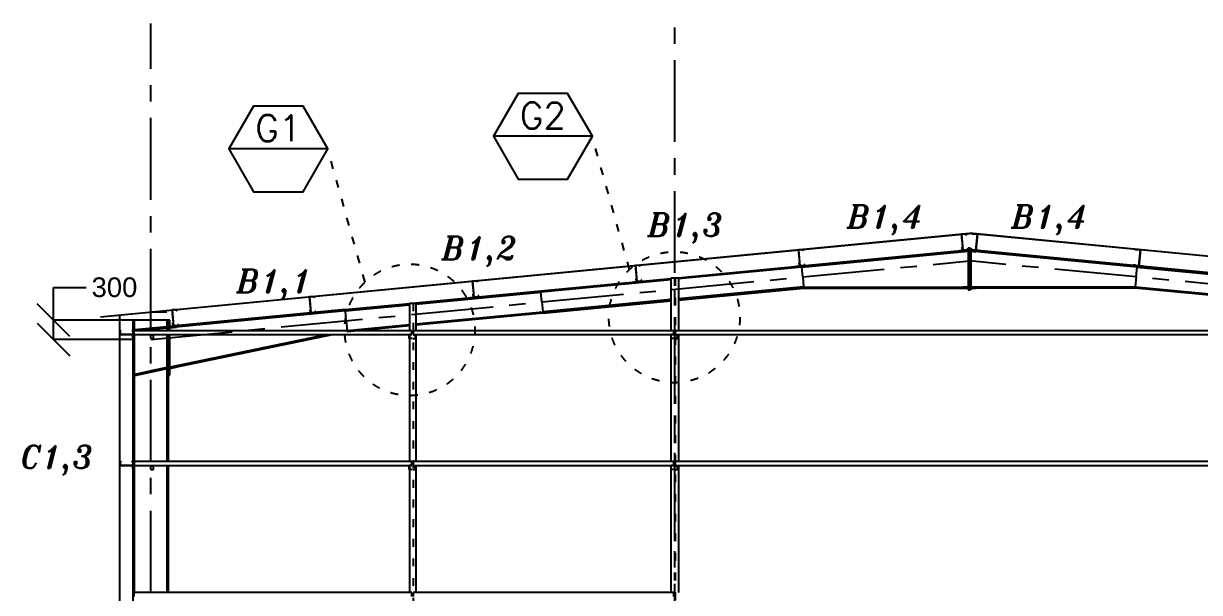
# Model space of a CAD drawing. Header units: inches. Extents: x -15 to 1885144, y -42615 to 866270.
# Drawn here: x 1633093 to 1651047, y 53386 to 62079 of the extents above; entities that cross this region are included whole.
import ezdxf
from ezdxf.enums import TextEntityAlignment as Align

# ---------------------------------------------------------------- set-up
doc = ezdxf.new("R2010")
doc.units = ezdxf.units.IN
doc.header["$LTSCALE"] = 100
doc.header["$MEASUREMENT"] = 0
for name, pattern in [('CENTER', [2, 1.25, -0.25, 0.25, -0.25]), ('dash line', [30, 12, -18]), ('PHANTOM2', [1.25, 0.625, -0.125, 0.125, -0.125, 0.125, -0.125])]:
    doc.linetypes.add(name, pattern=pattern)
for name, color, linetype in [('axis', 8, 'PHANTOM2'), ('bolt', 1, 'Continuous'), ('corrugated sheet', 6, 'Continuous'), ('dimensions', 10, 'PHANTOM2'), ('layout', 7, 'Continuous'), ('purlins', 4, 'Continuous'), ('sections', 3, 'Continuous'), ('text', 3, 'Continuous')]:
    doc.layers.add(name, color=color, linetype=linetype)
doc.styles.add('romans', font='romans.shx', dxfattribs={"width": 0.75})
doc.styles.get("Standard").update_dxf_attribs({"font": 'arial.ttf'})
doc.styles.add('TEXT-3', font='ITALICT.shx', dxfattribs={"height": 350})
doc.dimstyles.new('Dim_1', dxfattribs={"dimtxt": 300, "dimasz": 500, "dimexe": 0.0625, "dimexo": 0.0625, "dimgap": 100, "dimtad": 0, "dimtih": 1, "dimtoh": 1, "dimdec": 0, "dimzin": 0, "dimdsep": 46, "dimtxsty": 'Standard', "dimblk": 'OBLIQUE', "dimcen": 0.09, "dimclrd": 256, "dimclre": 256, "dimclrt": 256, "dimadec": 0, "dimazin": 0, "dimtm": 1e-09, "dimtfac": 1, "dimtdec": 0, "dimtofl": 0, "dimtmove": 0, "dimatfit": 3, "dimfxl": 1, "dimtfillclr": 256, "dimtolj": 1, "dimtzin": 0, "dimlwe": -1, "dimarcsym": 0})

# ---------------------------------------------------------------- blocks, each defined once
blk = doc.blocks.new('_Oblique')
at = {"color": 0, "linetype": 'ByBlock', "lineweight": -2}
blk.add_line((-0.5, -0.5), (0.5, 0.5), dxfattribs=at)
blk = doc.blocks.new('*D1456')
at = {"layer": 'Defpoints', "color": 0, "ltscale": 10, "transparency": 16777216}
for p in [(1633550, 57548), (1634764, 57548), (1634764, 57251)]:
    blk.add_point(p, dxfattribs=at)
at = {"layer": 'dimensions', "lineweight": -2, "ltscale": 10, "transparency": 16777216}
for p, q in [((1633550, 57548), (1633550, 58048)), ((1633550, 58048), (1634050, 58048)), ((1633550, 57251), (1633550, 57548))]:
    blk.add_line(p, q, dxfattribs=at)
at = {"layer": 'dimensions', "linetype": 'dash line', "ltscale": 10, "transparency": 16777216}
for p, q in [((1634764, 57548), (1633550, 57548)), ((1634764, 57251), (1633550, 57251))]:
    blk.add_line(p, q, dxfattribs=at)
at = {"layer": 'dimensions', "lineweight": -2, "ltscale": 10, "transparency": 16777216, "xscale": 500, "yscale": 500, "zscale": 500}
for p, rotation in [((1633550, 57548), 90), ((1633550, 57251), 270)]:
    blk.add_blockref('_Oblique', p, dxfattribs=dict(at, rotation=rotation))
at = {"layer": 'dimensions', "ltscale": 10, "transparency": 16777216, "insert": (1634481, 58048), "char_height": 300, "attachment_point": 5}
blk.add_mtext('\\A1;300', dxfattribs=at)
blk = doc.blocks.new('*U1454')
at = {"layer": 'purlins', "ltscale": 10}
h = blk.add_hatch(color=256, dxfattribs=at)
h.dxf.hatch_style = 1
h.paths.add_polyline_path([(124, -228), (129, -228), (129, -218), (124, -218)])
for p, q in [((124, -1), (54, -1)), ((54, -1), (54, -21)), ((54, -21), (56, -21)), ((56, -21), (56, -3)), ((56, -3), (122, -3)), ((122, -249), (122, -3)), ((124, -1), (124, -251)), ((54, -251), (54, -231)), ((54, -231), (56, -231)), ((124, -251), (54, -251)), ((56, -231), (56, -249)), ((56, -249), (122, -249)), ((129, -201), (124, -201)), ((129, -218), (124, -218)), ((129, -228), (124, -228)), ((124, -251), (174, -251)), ((129, -246), (129, -201)), ((174, -246), (129, -246)), ((174, -251), (174, -246))]:
    blk.add_line(p, q, dxfattribs=at)
blk = doc.blocks.new('*U1455')
at = {"layer": 'sections', "color": 0, "linetype": 'ByBlock', "lineweight": -2, "transparency": 16777216, "rotation": 354.5164095555347}
for p in [(1647534, 259923), (1650023, 259684), (1652511, 259445), (1655000, 259206), (1657489, 258968)]:
    blk.add_blockref('*U1454', p, dxfattribs=at)

msp = doc.modelspace()

# ---------------------------------------------------------------- hatches: boundary and pattern name
at = {"layer": 'purlins', "ltscale": 10}
h = msp.add_hatch(color=256, dxfattribs=at)
h.dxf.hatch_style = 1
h.paths.add_polyline_path([(1647636.162, 58634.797), (1647641.139, 58634.319), (1647642.095, 58644.273), (1647637.118, 58644.751)])
h = msp.add_hatch(color=256, dxfattribs=at)
h.dxf.hatch_style = 1
h.paths.add_polyline_path([(1650124.721, 58395.895), (1650129.698, 58395.417), (1650130.654, 58405.371), (1650125.677, 58405.849)])
h = msp.add_hatch(color=256, dxfattribs=at)
h.dxf.hatch_style = 1
h.paths.add_polyline_path([(1635380.998, 57487.889), (1635376.021, 57487.412), (1635376.976, 57477.457), (1635381.953, 57477.935)])
h = msp.add_hatch(color=256, dxfattribs=at)
h.dxf.hatch_style = 1
h.paths.add_polyline_path([(1634731.878, 57326.103), (1634731.878, 57321.103), (1634741.878, 57321.103), (1634741.878, 57326.103)])
h = msp.add_hatch(color=256, dxfattribs=at)
h.dxf.hatch_style = 1
h.paths.add_polyline_path([(1634731.878, 57326.103), (1634731.878, 57321.103), (1634741.878, 57321.103), (1634741.878, 57326.103)])
at = {"layer": 'purlins', "ltscale": 0.01}
h = msp.add_hatch(color=256, dxfattribs=at)
h.dxf.hatch_style = 1
h.paths.add_polyline_path([(1635064.378, 57320.103), (1635064.378, 57326.103), (1635054.378, 57326.103), (1635054.378, 57320.103)])
h = msp.add_hatch(color=256, dxfattribs=at)
h.dxf.hatch_style = 1
h.paths.add_polyline_path([(1638994.378, 57320.103), (1638994.378, 57326.103), (1639004.378, 57326.103), (1639004.378, 57320.103)])
h = msp.add_hatch(color=256, dxfattribs=at)
h.dxf.hatch_style = 1
h.paths.add_polyline_path([(1639064.378, 57320.103), (1639064.378, 57326.103), (1639054.378, 57326.103), (1639054.378, 57320.103)])
h = msp.add_hatch(color=256, dxfattribs=at)
h.dxf.hatch_style = 1
h.paths.add_polyline_path([(1642994.378, 57320.103), (1642994.378, 57326.103), (1643004.378, 57326.103), (1643004.378, 57320.103)])
h = msp.add_hatch(color=256, dxfattribs=at)
h.dxf.hatch_style = 1
h.paths.add_polyline_path([(1643064.378, 57320.103), (1643064.378, 57326.103), (1643054.378, 57326.103), (1643054.378, 57320.103)])
at = {"layer": 'purlins', "ltscale": 10}
h = msp.add_hatch(color=256, dxfattribs=at)
h.dxf.hatch_style = 1
h.paths.add_polyline_path([(1634731.878, 55326.103), (1634731.878, 55321.103), (1634741.878, 55321.103), (1634741.878, 55326.103)])
h = msp.add_hatch(color=256, dxfattribs=at)
h.dxf.hatch_style = 1
h.paths.add_polyline_path([(1634731.878, 55326.103), (1634731.878, 55321.103), (1634741.878, 55321.103), (1634741.878, 55326.103)])
at = {"layer": 'purlins', "ltscale": 0.01}
h = msp.add_hatch(color=256, dxfattribs=at)
h.dxf.hatch_style = 1
h.paths.add_polyline_path([(1635064.378, 55320.103), (1635064.378, 55326.103), (1635054.378, 55326.103), (1635054.378, 55320.103)])
h = msp.add_hatch(color=256, dxfattribs=at)
h.dxf.hatch_style = 1
h.paths.add_polyline_path([(1638994.378, 55320.103), (1638994.378, 55326.103), (1639004.378, 55326.103), (1639004.378, 55320.103)])
h = msp.add_hatch(color=256, dxfattribs=at)
h.dxf.hatch_style = 1
h.paths.add_polyline_path([(1639064.378, 55320.103), (1639064.378, 55326.103), (1639054.378, 55326.103), (1639054.378, 55320.103)])
h = msp.add_hatch(color=256, dxfattribs=at)
h.dxf.hatch_style = 1
h.paths.add_polyline_path([(1642994.378, 55320.103), (1642994.378, 55326.103), (1643004.378, 55326.103), (1643004.378, 55320.103)])
h = msp.add_hatch(color=256, dxfattribs=at)
h.dxf.hatch_style = 1
h.paths.add_polyline_path([(1643064.378, 55320.103), (1643064.378, 55326.103), (1643054.378, 55326.103), (1643054.378, 55320.103)])
at = {"layer": 'sections', "ltscale": 10}
h = msp.add_hatch(color=256, dxfattribs=at)
h.dxf.hatch_style = 1
h.paths.add_polyline_path([(1647534.378, 58545.209), (1647534.378, 58561.209), (1647514.378, 58561.209), (1647514.378, 58545.209)])
h.paths.add_polyline_path([(1647534.378, 58493.209), (1647534.378, 58513.209), (1647514.378, 58513.209), (1647514.378, 58493.209)])
h = msp.add_hatch(color=256, dxfattribs=at)
h.dxf.hatch_style = 1
h.paths.add_polyline_path([(1647554.378, 58545.209), (1647554.378, 58561.209), (1647534.378, 58561.209), (1647534.378, 58545.209)])
h.paths.add_polyline_path([(1647554.378, 58493.209), (1647554.378, 58513.209), (1647534.378, 58513.209), (1647534.378, 58493.209)])
h = msp.add_hatch(color=256, dxfattribs=at)
h.dxf.hatch_style = 1
h.paths.add_polyline_path([(1647534.378, 58095.209), (1647514.378, 58095.209), (1647514.378, 58111.209), (1647534.378, 58111.209)])
h.paths.add_polyline_path([(1647534.378, 58143.209), (1647514.378, 58143.209), (1647514.378, 58163.209), (1647534.378, 58163.209)])
h = msp.add_hatch(color=256, dxfattribs=at)
h.dxf.hatch_style = 1
h.paths.add_polyline_path([(1647534.378, 58095.209), (1647554.378, 58095.209), (1647554.378, 58111.209), (1647534.378, 58111.209)])
h.paths.add_polyline_path([(1647534.378, 58143.209), (1647554.378, 58143.209), (1647554.378, 58163.209), (1647534.378, 58163.209)])
h = msp.add_hatch(color=256, dxfattribs=at)
h.dxf.hatch_style = 1
h.paths.add_polyline_path([(1635304.378, 56779.884), (1635324.378, 56779.884), (1635324.378, 56755.884), (1635304.378, 56755.884)])
h.paths.add_polyline_path([(1635324.378, 56887.884), (1635324.378, 56867.884), (1635304.378, 56867.884), (1635304.378, 56887.884)])
h.paths.add_polyline_path([(1635324.378, 56947.884), (1635324.378, 56927.884), (1635304.378, 56927.884), (1635304.378, 56947.884)])

# ---------------------------------------------------------------- linework, layer by layer
at = {"layer": 'axis', "linetype": 'CENTER', "ltscale": 10}
for p, q in [((1635034.378, 53386.103), (1635034.378, 62078.993)), ((1643034.378, 44269.308), (1643034.378, 62078.993)), ((1635034.378, 57251.183), (1647534.378, 58451.183)), ((1660034.378, 57251.183), (1647534.378, 58451.183))]:
    msp.add_line(p, q, dxfattribs=at)
at = {"layer": 'bolt', "ltscale": 10}
msp.add_line((1647437.265, 58635.245), (1647432.288, 58634.767), dxfattribs=at)
at = {"layer": 'bolt', "linetype": 'Continuous', "ltscale": 10}
for p, q in [((1647436.209, 58635.144), (1647437.175, 58636.181)), ((1647436.397, 58635.162), (1647437.191, 58636.015)), ((1647436.584, 58635.18), (1647437.207, 58635.849)), ((1647436.772, 58635.198), (1647437.223, 58635.683)), ((1647436.959, 58635.216), (1647437.239, 58635.516)), ((1647437.147, 58635.234), (1647437.255, 58635.35))]:
    msp.add_line(p, q, dxfattribs=at)
at = {"layer": 'corrugated sheet', "ltscale": 10}
for p, q in [((1634268.323, 57599.545), (1647534.378, 58873.817)), ((1634268.323, 57599.573), (1647534.378, 58873.114)), ((1660754.378, 57604.697), (1647534.378, 58873.817)), ((1659260.839, 57747.374), (1647534.378, 58873.114)), ((1634563.878, 48276.103), (1634563.878, 57627.994)), ((1634564.378, 48276.103), (1634564.378, 57627.994))]:
    msp.add_line(p, q, dxfattribs=at)
at = {"layer": 'dimensions', "ltscale": 10}
msp.add_line((1635034.378, 57673.114), (1635281.422, 57673.114), dxfattribs=at)
at = {"layer": 'layout', "ltscale": 10}
for p, q in [((1644972.369, 58376.012), (1647514.378, 58620.044)), ((1644974.28, 58356.103), (1647514.378, 58599.953)), ((1647534.378, 58451.183), (1647534.378, 58621.964)), ((1647534.378, 58621.964), (1647534.378, 58033.175)), ((1647534.378, 58451.183), (1647534.378, 58621.964)), ((1647534.378, 58621.964), (1647534.378, 58033.175)), ((1650096.387, 58376.012), (1647554.378, 58620.044)), ((1650094.476, 58356.103), (1647554.378, 58599.953)), ((1643029.378, 58189.484), (1644972.369, 58376.012)), ((1644974.28, 58356.103), (1643094.378, 58175.633)), ((1644974.28, 58356.103), (1644972.369, 58376.012)), ((1644988.614, 58206.79), (1644974.28, 58356.103)), ((1650080.142, 58206.79), (1650094.476, 58356.103)), ((1650094.476, 58356.103), (1650096.387, 58376.012)), ((1650094.476, 58356.103), (1651974.378, 58175.633)), ((1652039.378, 58189.484), (1650096.387, 58376.012)), ((1640990.674, 57993.769), (1642974.378, 58184.204)), ((1644988.614, 58206.79), (1645002.948, 58057.476)), ((1650080.142, 58206.79), (1650065.808, 58057.476)), ((1639029.378, 57805.484), (1640990.674, 57993.769)), ((1640992.586, 57973.86), (1640990.674, 57993.769)), ((1642974.378, 58164.113), (1640992.586, 57973.86)), ((1645002.948, 58057.476), (1643094.378, 57874.253)), ((1643094.378, 57854.161), (1645004.86, 58037.568)), ((1645002.948, 58057.476), (1645004.86, 58037.568)), ((1645002.948, 58057.476), (1647514.378, 58053.115)), ((1645004.86, 58037.568), (1647514.378, 58033.209)), ((1650065.808, 58057.476), (1647554.378, 58053.115)), ((1650063.897, 58037.568), (1647554.378, 58033.209)), ((1650065.808, 58057.476), (1650063.897, 58037.568)), ((1651974.378, 57854.161), (1650063.897, 58037.568)), ((1650065.808, 58057.476), (1651974.378, 57874.253)), ((1639084.378, 57790.673), (1640992.586, 57973.86)), ((1641006.92, 57824.547), (1640992.586, 57973.86)), ((1641006.92, 57824.547), (1641021.254, 57675.233)), ((1642974.378, 57862.733), (1641021.254, 57675.233)), ((1641023.165, 57655.325), (1642974.378, 57842.641)), ((1638004.404, 57707.087), (1635304.378, 57447.884)), ((1638006.315, 57687.178), (1635304.378, 57427.793)), ((1638004.404, 57707.087), (1638984.378, 57801.164)), ((1638006.315, 57687.178), (1638004.404, 57707.087)), ((1638006.315, 57687.178), (1638984.378, 57781.073)), ((1638020.649, 57537.865), (1638006.315, 57687.178)), ((1639084.378, 57489.293), (1641021.254, 57675.233)), ((1641023.165, 57655.325), (1639084.378, 57469.201)), ((1641021.254, 57675.233), (1641023.165, 57655.325)), ((1634764.378, 57396.044), (1634764.378, 57547.884)), ((1635304.378, 57547.884), (1634764.378, 57547.884)), ((1634784.378, 57397.964), (1634784.378, 57547.884)), ((1638020.649, 57537.865), (1638034.983, 57388.551)), ((1638034.983, 57388.551), (1638984.378, 57479.693)), ((1638984.378, 57459.601), (1638036.894, 57368.643)), ((1635284.378, 57445.964), (1634784.378, 57397.964)), ((1635284.378, 57425.873), (1634870.11, 57386.103)), ((1637731.965, 57326.103), (1635304.378, 56825.804)), ((1637830.478, 57326.103), (1635304.378, 56805.502)), ((1638034.983, 57388.551), (1638023.102, 57386.103)), ((1638034.983, 57388.551), (1638036.894, 57368.643)), ((1635234.378, 56811.378), (1634784.378, 56718.638)), ((1635234.378, 56791.076), (1634784.378, 56698.336)), ((1635284.378, 56821.683), (1635034.378, 56770.16)), ((1635284.378, 56801.38), (1635034.378, 56749.858))]:
    msp.add_line(p, q, dxfattribs=at)
at = {"layer": 'layout', "ltscale": 0.01}
for p, q in [((1642974.378, 58189.964), (1642974.378, 57386.103)), ((1643094.378, 58189.964), (1642974.378, 58189.964)), ((1643094.378, 58189.964), (1643094.378, 57385.737)), ((1638984.378, 57805.964), (1638984.378, 57386.103)), ((1638984.378, 57805.964), (1639084.378, 57805.964)), ((1639084.378, 57805.964), (1639084.378, 57386.103)), ((1638984.378, 57326.103), (1638984.378, 55386.103)), ((1639084.378, 57326.103), (1639084.378, 55386.103)), ((1642974.378, 57326.103), (1642974.378, 55386.103)), ((1643094.378, 57325.737), (1643094.378, 55385.737)), ((1638984.378, 55326.103), (1638984.378, 53386.103)), ((1639084.378, 55326.103), (1639084.378, 53386.103)), ((1642974.378, 55326.103), (1642974.378, 53386.103)), ((1643094.378, 55325.737), (1643094.378, 53385.737))]:
    msp.add_line(p, q, dxfattribs=at)
at = {"layer": 'layout', "linetype": 'dash line', "ltscale": 0.1}
for p, q in [((1643029.378, 58189.964), (1643029.378, 44269.308)), ((1643039.378, 58189.964), (1643039.378, 44269.308)), ((1639039.378, 57805.964), (1639039.378, 50886.103))]:
    msp.add_line(p, q, dxfattribs=at)
at = {"layer": 'layout', "linetype": 'Continuous', "ltscale": 0.01}
for p, q in [((1635284.378, 57386.103), (1635284.378, 57547.884)), ((1635304.378, 57386.103), (1635304.378, 57547.884)), ((1634764.378, 44269.308), (1634764.378, 57396.044)), ((1634784.378, 57377.873), (1634784.378, 57397.964)), ((1634784.378, 53386.103), (1634784.378, 57326.103)), ((1635284.378, 55386.103), (1635284.378, 57326.103)), ((1635304.378, 56825.804), (1635304.378, 57327.884)), ((1635304.378, 55386.103), (1635304.378, 56825.804)), ((1635284.378, 53386.103), (1635284.378, 55326.103)), ((1635304.378, 53386.103), (1635304.378, 55326.103))]:
    msp.add_line(p, q, dxfattribs=at)
at = {"layer": 'purlins', "ltscale": 10}
for p, q in [((1647588.223, 58867.945), (1647586.311, 58848.036)), ((1647586.311, 58848.036), (1647588.302, 58847.845)), ((1647657.902, 58861.256), (1647588.223, 58867.945)), ((1647588.302, 58847.845), (1647590.022, 58865.763)), ((1647590.022, 58865.763), (1647655.72, 58859.456)), ((1647632.212, 58614.582), (1647655.72, 58859.456)), ((1647657.902, 58861.256), (1647634.012, 58612.4)), ((1647564.332, 58619.089), (1647566.244, 58638.997)), ((1647634.012, 58612.4), (1647564.332, 58619.089)), ((1647566.244, 58638.997), (1647568.234, 58638.806)), ((1647568.234, 58638.806), (1647566.514, 58620.889)), ((1647566.514, 58620.889), (1647632.212, 58614.582)), ((1647634.012, 58612.4), (1647683.783, 58607.622)), ((1647641.139, 58634.319), (1647636.162, 58634.797)), ((1647642.095, 58644.273), (1647637.118, 58644.751)), ((1647643.767, 58661.693), (1647638.79, 58662.171)), ((1647639.467, 58616.899), (1647643.767, 58661.693)), ((1647684.261, 58612.599), (1647639.467, 58616.899)), ((1647683.783, 58607.622), (1647684.261, 58612.599)), ((1650076.782, 58629.043), (1650074.87, 58609.135)), ((1650074.87, 58609.135), (1650076.861, 58608.944)), ((1650146.461, 58622.354), (1650076.782, 58629.043)), ((1650076.861, 58608.944), (1650078.581, 58626.861)), ((1650078.581, 58626.861), (1650144.279, 58620.554)), ((1650120.771, 58375.68), (1650144.279, 58620.554)), ((1650146.461, 58622.354), (1650122.571, 58373.498)), ((1650052.891, 58380.187), (1650054.803, 58400.096)), ((1650122.571, 58373.498), (1650052.891, 58380.187)), ((1650054.803, 58400.096), (1650056.793, 58399.905)), ((1650056.793, 58399.905), (1650055.073, 58381.987)), ((1650055.073, 58381.987), (1650120.771, 58375.68)), ((1650122.571, 58373.498), (1650172.342, 58368.72)), ((1650129.698, 58395.417), (1650124.721, 58395.895)), ((1650130.654, 58405.371), (1650125.677, 58405.849)), ((1650132.326, 58422.791), (1650127.349, 58423.269)), ((1650128.026, 58377.997), (1650132.326, 58422.791)), ((1650172.82, 58373.697), (1650128.026, 58377.997)), ((1650172.342, 58368.72), (1650172.82, 58373.697)), ((1635360.213, 57704.394), (1635429.893, 57711.083)), ((1635360.213, 57704.394), (1635384.104, 57455.538)), ((1635428.093, 57708.901), (1635362.395, 57702.594)), ((1635385.903, 57457.72), (1635362.395, 57702.594)), ((1635429.813, 57690.984), (1635428.093, 57708.901)), ((1635431.804, 57691.175), (1635429.813, 57690.984)), ((1635429.893, 57711.083), (1635431.804, 57691.175)), ((1635333.855, 57455.737), (1635378.649, 57460.037)), ((1635334.332, 57450.76), (1635333.855, 57455.737)), ((1635384.104, 57455.538), (1635334.332, 57450.76)), ((1635374.348, 57504.831), (1635379.326, 57505.309)), ((1635378.649, 57460.037), (1635374.348, 57504.831)), ((1635376.021, 57487.412), (1635380.998, 57487.889)), ((1635376.976, 57477.457), (1635381.953, 57477.935)), ((1635384.104, 57455.538), (1635453.783, 57462.227)), ((1635451.601, 57464.027), (1635385.903, 57457.72)), ((1635451.872, 57482.136), (1635449.881, 57481.945)), ((1635449.881, 57481.945), (1635451.601, 57464.027)), ((1635453.783, 57462.227), (1635451.872, 57482.136)), ((1634564.378, 57326.103), (1634564.378, 57386.103)), ((1634564.378, 57386.103), (1634584.378, 57386.103)), ((1634564.378, 57326.103), (1634564.378, 57386.103)), ((1634564.378, 57386.103), (1634584.378, 57386.103)), ((1634564.378, 57326.103), (1634764.378, 57326.103)), ((1634564.378, 57326.103), (1634764.378, 57326.103)), ((1634584.378, 57384.103), (1634566.378, 57384.103)), ((1634566.378, 57384.103), (1634566.378, 57328.103)), ((1634584.378, 57384.103), (1634566.378, 57384.103)), ((1634566.378, 57384.103), (1634566.378, 57328.103)), ((1634762.378, 57328.103), (1634566.378, 57328.103)), ((1634762.378, 57328.103), (1634566.378, 57328.103)), ((1634584.378, 57386.103), (1634584.378, 57384.103)), ((1634584.378, 57386.103), (1634584.378, 57384.103)), ((1634714.378, 57321.103), (1634714.378, 57326.103)), ((1634714.378, 57326.103), (1634764.378, 57326.103)), ((1634714.378, 57321.103), (1634714.378, 57326.103)), ((1634714.378, 57326.103), (1634764.378, 57326.103)), ((1634759.378, 57321.103), (1634714.378, 57321.103)), ((1634759.378, 57321.103), (1634714.378, 57321.103)), ((1634731.878, 57321.103), (1634731.878, 57326.103)), ((1634731.878, 57321.103), (1634731.878, 57326.103)), ((1634741.878, 57321.103), (1634741.878, 57326.103)), ((1634741.878, 57321.103), (1634741.878, 57326.103)), ((1634764.378, 57386.103), (1634744.378, 57386.103)), ((1634744.378, 57386.103), (1634744.378, 57384.103)), ((1634764.378, 57386.103), (1634744.378, 57386.103)), ((1634744.378, 57386.103), (1634744.378, 57384.103)), ((1634744.378, 57384.103), (1634762.378, 57384.103)), ((1634744.378, 57384.103), (1634762.378, 57384.103)), ((1634759.378, 57276.103), (1634759.378, 57321.103)), ((1634759.378, 57276.103), (1634759.378, 57321.103)), ((1634764.378, 57276.103), (1634759.378, 57276.103)), ((1634764.378, 57276.103), (1634759.378, 57276.103)), ((1634762.378, 57384.103), (1634762.378, 57328.103)), ((1634762.378, 57384.103), (1634762.378, 57328.103)), ((1634764.378, 57326.103), (1634764.378, 57386.103)), ((1634764.378, 57326.103), (1634764.378, 57386.103)), ((1634764.378, 57326.103), (1634764.378, 57276.103)), ((1634764.378, 57326.103), (1634764.378, 57276.103)), ((1634564.378, 55326.103), (1634564.378, 55386.103)), ((1634564.378, 55386.103), (1634584.378, 55386.103)), ((1634564.378, 55326.103), (1634564.378, 55386.103)), ((1634564.378, 55386.103), (1634584.378, 55386.103)), ((1634564.378, 55326.103), (1634764.378, 55326.103)), ((1634564.378, 55326.103), (1634764.378, 55326.103)), ((1634584.378, 55384.103), (1634566.378, 55384.103)), ((1634566.378, 55384.103), (1634566.378, 55328.103)), ((1634584.378, 55384.103), (1634566.378, 55384.103)), ((1634566.378, 55384.103), (1634566.378, 55328.103)), ((1634762.378, 55328.103), (1634566.378, 55328.103)), ((1634762.378, 55328.103), (1634566.378, 55328.103)), ((1634584.378, 55386.103), (1634584.378, 55384.103)), ((1634584.378, 55386.103), (1634584.378, 55384.103)), ((1634714.378, 55321.103), (1634714.378, 55326.103)), ((1634714.378, 55326.103), (1634764.378, 55326.103)), ((1634714.378, 55321.103), (1634714.378, 55326.103)), ((1634714.378, 55326.103), (1634764.378, 55326.103)), ((1634759.378, 55321.103), (1634714.378, 55321.103)), ((1634759.378, 55321.103), (1634714.378, 55321.103)), ((1634731.878, 55321.103), (1634731.878, 55326.103)), ((1634731.878, 55321.103), (1634731.878, 55326.103)), ((1634741.878, 55321.103), (1634741.878, 55326.103)), ((1634741.878, 55321.103), (1634741.878, 55326.103)), ((1634764.378, 55386.103), (1634744.378, 55386.103)), ((1634744.378, 55386.103), (1634744.378, 55384.103)), ((1634764.378, 55386.103), (1634744.378, 55386.103)), ((1634744.378, 55386.103), (1634744.378, 55384.103)), ((1634744.378, 55384.103), (1634762.378, 55384.103)), ((1634744.378, 55384.103), (1634762.378, 55384.103)), ((1634759.378, 55276.103), (1634759.378, 55321.103)), ((1634759.378, 55276.103), (1634759.378, 55321.103)), ((1634762.378, 55384.103), (1634762.378, 55328.103)), ((1634762.378, 55384.103), (1634762.378, 55328.103)), ((1634764.378, 55326.103), (1634764.378, 55386.103)), ((1634764.378, 55326.103), (1634764.378, 55386.103)), ((1634764.378, 55326.103), (1634764.378, 55276.103)), ((1634764.378, 55326.103), (1634764.378, 55276.103)), ((1634764.378, 55276.103), (1634759.378, 55276.103)), ((1634764.378, 55276.103), (1634759.378, 55276.103))]:
    msp.add_line(p, q, dxfattribs=at)
at = {"layer": 'purlins', "ltscale": 0.01}
for p, q in [((1634774.378, 57386.103), (1634774.378, 57326.103)), ((1639019.378, 57386.103), (1634774.49, 57386.103)), ((1634774.49, 57386.103), (1634774.49, 57326.103)), ((1634774.49, 57326.103), (1639019.378, 57326.103)), ((1634774.49, 57326.103), (1635054.378, 57326.103)), ((1635034.378, 57326.103), (1635079.378, 57326.103)), ((1635034.378, 57320.103), (1635034.378, 57326.103)), ((1635034.378, 57266.103), (1635034.378, 57320.103)), ((1635034.378, 57320.103), (1635039.378, 57320.103)), ((1635039.378, 57320.103), (1635079.378, 57320.103)), ((1635054.378, 57326.103), (1635054.378, 57320.103)), ((1635064.378, 57326.103), (1635064.378, 57320.103)), ((1635079.378, 57320.103), (1635079.378, 57326.103)), ((1635079.378, 57266.103), (1635079.378, 57320.103)), ((1638979.378, 57320.103), (1638979.378, 57326.103)), ((1639019.378, 57326.103), (1638979.378, 57326.103)), ((1639019.378, 57320.103), (1638979.378, 57320.103)), ((1638979.378, 57266.103), (1638979.378, 57320.103)), ((1638994.378, 57326.103), (1638994.378, 57320.103)), ((1639004.378, 57326.103), (1639004.378, 57320.103)), ((1639019.378, 57326.103), (1639019.378, 57386.103)), ((1643019.378, 57386.103), (1639039.378, 57386.103)), ((1639039.378, 57386.103), (1639039.378, 57326.103)), ((1639039.378, 57326.103), (1639079.378, 57326.103)), ((1639039.378, 57326.103), (1643019.378, 57326.103)), ((1639039.378, 57320.103), (1639079.378, 57320.103)), ((1639054.378, 57326.103), (1639054.378, 57320.103)), ((1639064.378, 57326.103), (1639064.378, 57320.103)), ((1639079.378, 57320.103), (1639079.378, 57326.103)), ((1639079.378, 57266.103), (1639079.378, 57320.103)), ((1642979.378, 57320.103), (1642979.378, 57326.103)), ((1643019.378, 57326.103), (1642979.378, 57326.103)), ((1643034.378, 57320.103), (1642979.378, 57320.103)), ((1642979.378, 57266.103), (1642979.378, 57320.103)), ((1642994.378, 57326.103), (1642994.378, 57320.103)), ((1643004.378, 57326.103), (1643004.378, 57320.103)), ((1643004.378, 57325.737), (1651989.378, 57325.737)), ((1643019.378, 57326.103), (1643019.378, 57386.103)), ((1643034.378, 57320.103), (1643079.378, 57320.103)), ((1643039.378, 57386.103), (1643039.378, 57326.103)), ((1643039.378, 57326.103), (1643079.378, 57326.103)), ((1652029.378, 57385.737), (1643039.385, 57385.737)), ((1643054.378, 57326.103), (1643054.378, 57320.103)), ((1643064.378, 57326.103), (1643064.378, 57320.103)), ((1643079.378, 57320.103), (1643079.378, 57326.103)), ((1643079.378, 57266.103), (1643079.378, 57320.103)), ((1635034.378, 57266.103), (1635079.378, 57266.103)), ((1639024.378, 57266.103), (1638979.378, 57266.103)), ((1639034.378, 57266.103), (1639079.378, 57266.103)), ((1643034.378, 57266.103), (1642979.378, 57266.103)), ((1643034.378, 57266.103), (1643079.378, 57266.103)), ((1634774.378, 55386.103), (1634774.378, 55326.103)), ((1639019.378, 55386.103), (1634774.49, 55386.103)), ((1634774.49, 55386.103), (1634774.49, 55326.103)), ((1634774.49, 55326.103), (1639019.378, 55326.103)), ((1634774.49, 55326.103), (1635054.378, 55326.103)), ((1635034.378, 55326.103), (1635079.378, 55326.103)), ((1635034.378, 55320.103), (1635034.378, 55326.103)), ((1635034.378, 55266.103), (1635034.378, 55320.103)), ((1635034.378, 55320.103), (1635039.378, 55320.103)), ((1635039.378, 55320.103), (1635079.378, 55320.103)), ((1635054.378, 55326.103), (1635054.378, 55320.103)), ((1635064.378, 55326.103), (1635064.378, 55320.103)), ((1635079.378, 55320.103), (1635079.378, 55326.103)), ((1635079.378, 55266.103), (1635079.378, 55320.103)), ((1638979.378, 55320.103), (1638979.378, 55326.103)), ((1639019.378, 55326.103), (1638979.378, 55326.103)), ((1639019.378, 55320.103), (1638979.378, 55320.103)), ((1638979.378, 55266.103), (1638979.378, 55320.103)), ((1638994.378, 55326.103), (1638994.378, 55320.103)), ((1639004.378, 55326.103), (1639004.378, 55320.103)), ((1639019.378, 55326.103), (1639019.378, 55386.103)), ((1643019.378, 55386.103), (1639039.378, 55386.103)), ((1639039.378, 55386.103), (1639039.378, 55326.103)), ((1639039.378, 55326.103), (1639079.378, 55326.103)), ((1639039.378, 55326.103), (1643019.378, 55326.103)), ((1639039.378, 55320.103), (1639079.378, 55320.103)), ((1639054.378, 55326.103), (1639054.378, 55320.103)), ((1639064.378, 55326.103), (1639064.378, 55320.103)), ((1639079.378, 55320.103), (1639079.378, 55326.103)), ((1639079.378, 55266.103), (1639079.378, 55320.103)), ((1642979.378, 55320.103), (1642979.378, 55326.103)), ((1643019.378, 55326.103), (1642979.378, 55326.103)), ((1643034.378, 55320.103), (1642979.378, 55320.103)), ((1642979.378, 55266.103), (1642979.378, 55320.103)), ((1642994.378, 55326.103), (1642994.378, 55320.103)), ((1643004.378, 55326.103), (1643004.378, 55320.103)), ((1643004.378, 55325.737), (1651989.378, 55325.737)), ((1643019.378, 55326.103), (1643019.378, 55386.103)), ((1643034.378, 55320.103), (1643079.378, 55320.103)), ((1643039.378, 55386.103), (1643039.378, 55326.103)), ((1643039.378, 55326.103), (1643079.378, 55326.103)), ((1652029.378, 55385.737), (1643039.385, 55385.737)), ((1643054.378, 55326.103), (1643054.378, 55320.103)), ((1643064.378, 55326.103), (1643064.378, 55320.103)), ((1643079.378, 55320.103), (1643079.378, 55326.103)), ((1643079.378, 55266.103), (1643079.378, 55320.103)), ((1635034.378, 55266.103), (1635079.378, 55266.103)), ((1639024.378, 55266.103), (1638979.378, 55266.103)), ((1639034.378, 55266.103), (1639079.378, 55266.103)), ((1643034.378, 55266.103), (1642979.378, 55266.103)), ((1643034.378, 55266.103), (1643079.378, 55266.103)), ((1639019.378, 53386.103), (1634774.49, 53386.103)), ((1634774.49, 53386.103), (1634774.49, 53326.103)), ((1639019.378, 53326.103), (1639019.378, 53386.103)), ((1643019.378, 53386.103), (1639039.378, 53386.103)), ((1639039.378, 53386.103), (1639039.378, 53326.103)), ((1643019.378, 53326.103), (1643019.378, 53386.103)), ((1643039.378, 53386.103), (1643039.378, 53326.103))]:
    msp.add_line(p, q, dxfattribs=at)
at = {"layer": 'sections', "ltscale": 10}
for p, q in [((1647514.378, 58620.044), (1647434.438, 58612.37)), ((1647514.378, 58599.953), (1647434.438, 58592.278)), ((1647514.378, 58648.209), (1647514.378, 58008.209)), ((1647534.378, 58648.209), (1647514.378, 58648.209)), ((1647514.378, 58561.209), (1647534.378, 58561.209)), ((1647514.378, 58545.209), (1647534.378, 58545.209)), ((1647534.378, 58008.209), (1647534.378, 58648.209)), ((1647534.378, 58008.209), (1647534.378, 58648.209)), ((1647534.378, 58648.209), (1647554.378, 58648.209)), ((1647554.378, 58561.209), (1647534.378, 58561.209)), ((1647554.378, 58545.209), (1647534.378, 58545.209)), ((1647554.378, 58648.209), (1647554.378, 58008.209)), ((1647554.378, 58620.044), (1647634.318, 58612.37)), ((1647554.378, 58599.953), (1647634.318, 58592.278)), ((1647514.378, 58513.209), (1647534.378, 58513.209)), ((1647514.378, 58493.209), (1647534.378, 58493.209)), ((1647554.378, 58513.209), (1647534.378, 58513.209)), ((1647554.378, 58493.209), (1647534.378, 58493.209)), ((1647514.378, 58053.209), (1647434.071, 58053.209)), ((1647514.378, 58033.209), (1647434.071, 58033.209)), ((1647514.378, 58163.209), (1647534.378, 58163.209)), ((1647514.378, 58143.209), (1647534.378, 58143.209)), ((1647514.378, 58111.209), (1647534.378, 58111.209)), ((1647514.378, 58095.209), (1647534.378, 58095.209)), ((1647514.378, 58008.209), (1647534.378, 58008.209)), ((1647554.378, 58163.209), (1647534.378, 58163.209)), ((1647554.378, 58143.209), (1647534.378, 58143.209)), ((1647554.378, 58111.209), (1647534.378, 58111.209)), ((1647554.378, 58095.209), (1647534.378, 58095.209)), ((1647554.378, 58008.209), (1647534.378, 58008.209)), ((1647554.378, 58053.209), (1647634.686, 58053.209)), ((1647554.378, 58033.209), (1647634.686, 58033.209)), ((1635304.378, 57547.884), (1635304.378, 57386.103)), ((1635324.378, 57547.884), (1635304.378, 57547.884)), ((1635304.378, 57499.884), (1635324.378, 57499.884)), ((1635304.378, 57475.884), (1635324.378, 57475.884)), ((1635324.378, 57386.103), (1635324.378, 57547.884)), ((1635324.378, 57449.804), (1635425.773, 57459.538)), ((1635304.378, 57327.884), (1635304.378, 56707.884)), ((1635304.378, 57327.884), (1635324.378, 57327.884)), ((1635304.378, 57307.884), (1635324.378, 57307.884)), ((1635324.378, 57429.713), (1635425.773, 57439.446)), ((1635324.378, 56707.884), (1635324.378, 57327.884)), ((1635304.378, 56947.884), (1635324.378, 56947.884)), ((1635304.378, 56927.884), (1635324.378, 56927.884)), ((1635304.378, 56887.884), (1635324.378, 56887.884)), ((1635304.378, 56867.884), (1635324.378, 56867.884)), ((1635304.378, 56779.884), (1635324.378, 56779.884)), ((1635304.378, 56755.884), (1635324.378, 56755.884)), ((1635324.378, 56829.926), (1635424.143, 56850.487)), ((1635324.378, 56809.624), (1635424.143, 56830.184)), ((1635304.378, 56707.884), (1635324.378, 56707.884))]:
    msp.add_line(p, q, dxfattribs=at)
at = {"layer": 'text', "linetype": 'dash line', "ltscale": 0.1}
for p, q in [((1642346.066, 58321.322), (1641774.702, 60355.357)), ((1638306.979, 58128.138), (1637735.614, 60162.172))]:
    msp.add_line(p, q, dxfattribs=at)
at = {"layer": 'text'}
for points in [[(1641774.702, 60355.357), (1640265.714, 60355.357), (1640643.714, 59700.641), (1641399.714, 59700.641), (1641777.714, 60355.357), (1641399.714, 61010.072), (1640643.714, 61010.072), (1640265.714, 60355.357)], [(1637735.614, 60162.172), (1636226.627, 60162.172), (1636604.627, 59507.457), (1637360.627, 59507.457), (1637738.627, 60162.172), (1637360.627, 60816.887), (1636604.627, 60816.887), (1636226.627, 60162.172)]]:
    msp.add_lwpolyline(points, dxfattribs=at)
at = {"layer": 'text', "linetype": 'dash line', "ltscale": 0.1}
msp.add_circle((1643029.378, 57591.196), 1000, dxfattribs=at)
msp.add_arc((1638990.291, 57398.011), 1000, 184.1236094, 182.2246383, dxfattribs=at)

# ---------------------------------------------------------------- block references
at = {"layer": 'sections', "xscale": -1}
msp.add_blockref('*U1455', (3295068.756, -201049.358), dxfattribs=at)

# ---------------------------------------------------------------- texts
at = {"layer": 'text', "style": 'romans'}
for s, p in [('G2', (1641021.216, 60673.283)), ('G1', (1636982.128, 60480.099))]:
    msp.add_text(s, height=400, dxfattribs=at).set_placement(p, align=Align.MIDDLE)
at = {"layer": 'text', "linetype": 'Continuous', "style": 'TEXT-3'}
for s, p in [('B1,4', (1645662.441, 58955.757)), ('B1,4', (1648172.982, 58955.757)), ('B1,3', (1642618.926, 58829.135)), ('B1,2', (1639475.31, 58473.121)), ('B1,1', (1636342.172, 57970.517)), ('C1,3', (1633047.507, 55284.158))]:
    msp.add_text(s, height=350, dxfattribs=at).set_placement(p)

# ---------------------------------------------------------------- dimensions: what is measured, and where the dimension line sits
at = {"layer": 'dimensions', "ltscale": 10}
dim = msp.add_linear_dim(base=(1633549.945, 57547.884), p1=(1634764.378, 57251.183), p2=(1634764.378, 57547.884), angle=90, text='300', dimstyle='Dim_1', dxfattribs=at)
dim.commit()
dim.dimension.update_dxf_attribs({"geometry": '*D1456', "text_midpoint": (1634480.743, 58047.884)})

doc.saveas('drawing.dxf')
